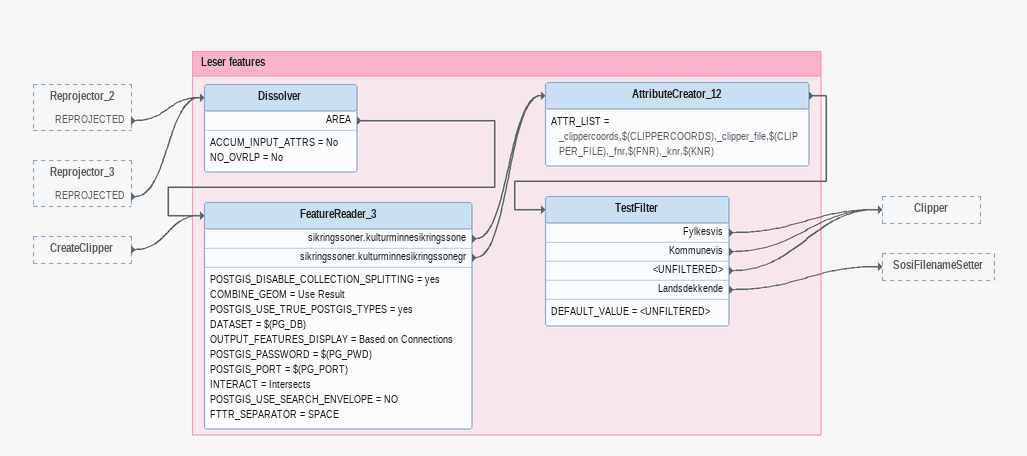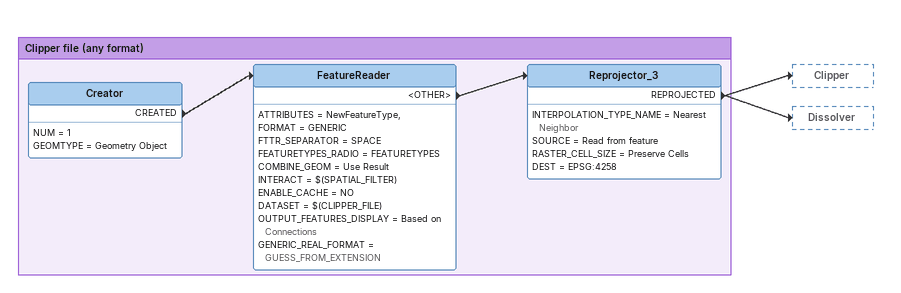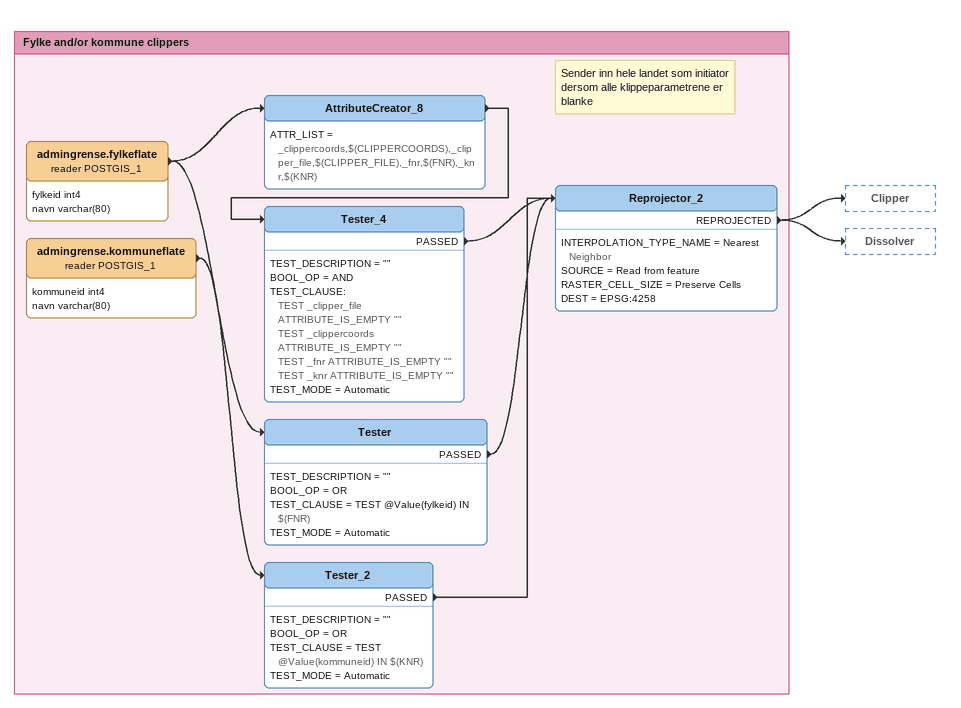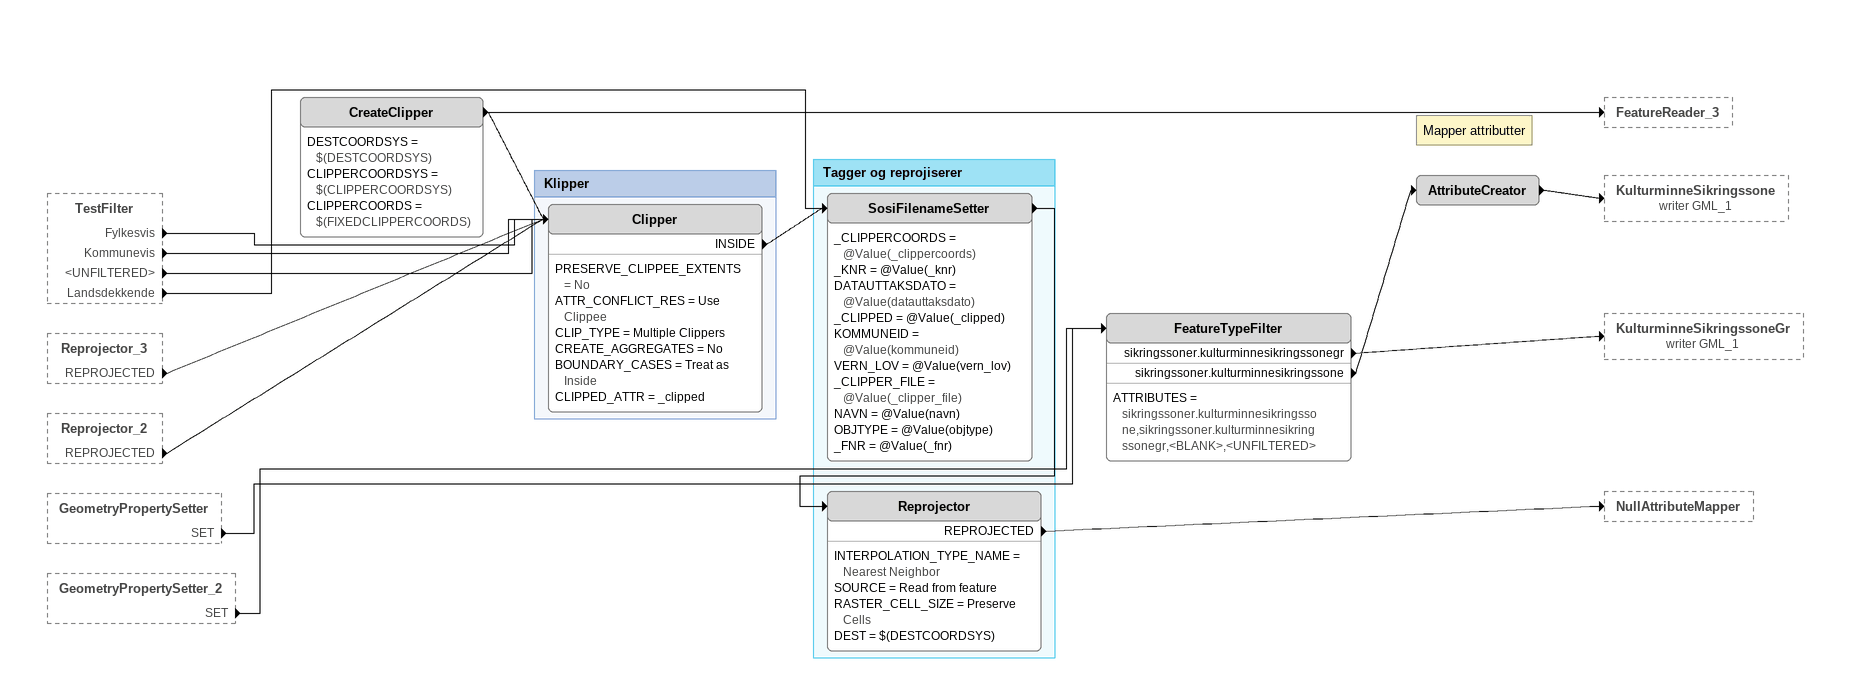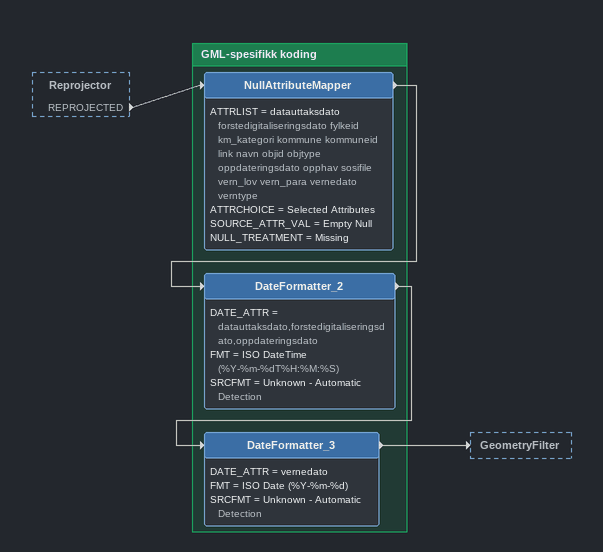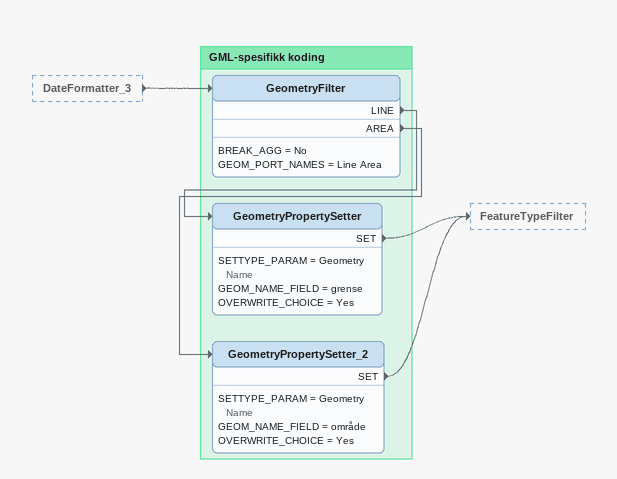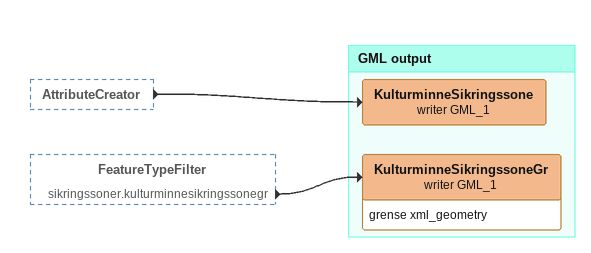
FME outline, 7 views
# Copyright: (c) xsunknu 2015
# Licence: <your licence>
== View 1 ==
Reprojector_2 [outside]
    REPROJECTED -> Dissolver
Reprojector_3 [outside]
    REPROJECTED -> Dissolver
CreateClipper [outside]
    -> FeatureReader_3

Bookmark: Leser features
Dissolver
    ACCUM_INPUT_ATTRS = No
    NO_OVRLP = No
    AREA -> FeatureReader_3
FeatureReader_3
    POSTGIS_DISABLE_COLLECTION_SPLITTING = yes
    COMBINE_GEOM = Use Result
    POSTGIS_USE_TRUE_POSTGIS_TYPES = yes
    DATASET = $(PG_DB)
    OUTPUT_FEATURES_DISPLAY = Based on Connections
    POSTGIS_PASSWORD = $(PG_PWD)
    POSTGIS_PORT = $(PG_PORT)
    INTERACT = Intersects
    POSTGIS_USE_SEARCH_ENVELOPE = NO
    FTTR_SEPARATOR = SPACE
    sikringssoner.kulturminnesikringssone -> AttributeCreator_12
    sikringssoner.kulturminnesikringssonegr -> AttributeCreator_12
AttributeCreator_12
    ATTR_LIST = _clippercoords,$(CLIPPERCOORDS),_clipper_file,$(CLIPPER_FILE),_fnr,$(FNR),_knr,$(KNR)
    -> TestFilter
TestFilter
    DEFAULT_VALUE = <UNFILTERED>
    Fylkesvis -> Clipper
    Kommunevis -> Clipper
    <UNFILTERED> -> Clipper
    Landsdekkende -> SosiFilenameSetter

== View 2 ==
Bookmark: Clipper file (any format)
Creator
    NUM = 1
    GEOMTYPE = Geometry Object
    CREATED -> FeatureReader
FeatureReader
    ATTRIBUTES = NewFeatureType,
    FORMAT = GENERIC
    FTTR_SEPARATOR = SPACE
    FEATURETYPES_RADIO = FEATURETYPES
    COMBINE_GEOM = Use Result
    INTERACT = $(SPATIAL_FILTER)
    ENABLE_CACHE = NO
    DATASET = $(CLIPPER_FILE)
    OUTPUT_FEATURES_DISPLAY = Based on Connections
    GENERIC_REAL_FORMAT = GUESS_FROM_EXTENSION
    <OTHER> -> Reprojector_3
Reprojector_3
    INTERPOLATION_TYPE_NAME = Nearest Neighbor
    SOURCE = Read from feature
    RASTER_CELL_SIZE = Preserve Cells
    DEST = EPSG:4258
    REPROJECTED -> Clipper
    REPROJECTED -> Dissolver

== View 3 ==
Bookmark: Fylke and/or kommune clippers
admingrense.fylkeflate (reader POSTGIS_1)
    attributes: fylkeid int4, navn varchar(80)
    -> Tester
    -> AttributeCreator_8
AttributeCreator_8
    ATTR_LIST = _clippercoords,$(CLIPPERCOORDS),_clipper_file,$(CLIPPER_FILE),_fnr,$(FNR),_knr,$(KNR)
    -> Tester_4
Tester_4
    TEST_DESCRIPTION = ""
    BOOL_OP = AND
    TEST_CLAUSE:
      TEST _clipper_file ATTRIBUTE_IS_EMPTY ""
      TEST _clippercoords ATTRIBUTE_IS_EMPTY ""
      TEST _fnr ATTRIBUTE_IS_EMPTY ""
      TEST _knr ATTRIBUTE_IS_EMPTY ""
    TEST_MODE = Automatic
    PASSED -> Reprojector_2
Tester
    TEST_DESCRIPTION = ""
    BOOL_OP = OR
    TEST_CLAUSE = TEST @Value(fylkeid) IN $(FNR)
    TEST_MODE = Automatic
    PASSED -> Reprojector_2
admingrense.kommuneflate (reader POSTGIS_1)
    attributes: kommuneid int4, navn varchar(80)
    -> Tester_2
Tester_2
    TEST_DESCRIPTION = ""
    BOOL_OP = OR
    TEST_CLAUSE = TEST @Value(kommuneid) IN $(KNR)
    TEST_MODE = Automatic
    PASSED -> Reprojector_2
Note: Sender inn hele landet som initiator / dersom alle klippeparametrene er / blanke
Reprojector_2
    INTERPOLATION_TYPE_NAME = Nearest Neighbor
    SOURCE = Read from feature
    RASTER_CELL_SIZE = Preserve Cells
    DEST = EPSG:4258
    REPROJECTED -> Clipper
    REPROJECTED -> Dissolver

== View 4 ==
TestFilter [outside]
    Fylkesvis -> Clipper
    Kommunevis -> Clipper
    <UNFILTERED> -> Clipper
    Landsdekkende -> SosiFilenameSetter
Reprojector_3 [outside]
    REPROJECTED -> Clipper
Reprojector_2 [outside]
    REPROJECTED -> Clipper
GeometryPropertySetter [outside]
    SET -> FeatureTypeFilter
GeometryPropertySetter_2 [outside]
    SET -> FeatureTypeFilter
CreateClipper
    DESTCOORDSYS = $(DESTCOORDSYS)
    CLIPPERCOORDSYS = $(CLIPPERCOORDSYS)
    CLIPPERCOORDS = $(FIXEDCLIPPERCOORDS)
    -> Clipper
    -> FeatureReader_3
FeatureTypeFilter
    ATTRIBUTES = sikringssoner.kulturminnesikringssone,sikringssoner.kulturminnesikringssonegr,<BLANK>,<UNFILTERED>
    sikringssoner.kulturminnesikringssonegr -> KulturminneSikringssoneGr (writer GML_1)
    sikringssoner.kulturminnesikringssone -> AttributeCreator
Note: Mapper attributter
AttributeCreator
    -> KulturminneSikringssone (writer GML_1)

Bookmark: Klipper
Clipper
    PRESERVE_CLIPPEE_EXTENTS = No
    ATTR_CONFLICT_RES = Use Clippee
    CLIP_TYPE = Multiple Clippers
    CREATE_AGGREGATES = No
    BOUNDARY_CASES = Treat as Inside
    CLIPPED_ATTR = _clipped
    INSIDE -> SosiFilenameSetter

Bookmark: Tagger og reprojiserer
SosiFilenameSetter
    _CLIPPERCOORDS = @Value(_clippercoords)
    _KNR = @Value(_knr)
    DATAUTTAKSDATO = @Value(datauttaksdato)
    _CLIPPED = @Value(_clipped)
    KOMMUNEID = @Value(kommuneid)
    VERN_LOV = @Value(vern_lov)
    _CLIPPER_FILE = @Value(_clipper_file)
    NAVN = @Value(navn)
    OBJTYPE = @Value(objtype)
    _FNR = @Value(_fnr)
    -> Reprojector
Reprojector
    INTERPOLATION_TYPE_NAME = Nearest Neighbor
    SOURCE = Read from feature
    RASTER_CELL_SIZE = Preserve Cells
    DEST = $(DESTCOORDSYS)
    REPROJECTED -> NullAttributeMapper

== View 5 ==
Reprojector [outside]
    REPROJECTED -> NullAttributeMapper

Bookmark: GML-spesifikk koding
NullAttributeMapper
    ATTRLIST = datauttaksdato forstedigitaliseringsdato fylkeid km_kategori kommune kommuneid link navn objid objtype oppdateringsdato opphav sosifile vern_lov vern_para vernedato verntype
    ATTRCHOICE = Selected Attributes
    SOURCE_ATTR_VAL = Empty Null
    NULL_TREATMENT = Missing
    -> DateFormatter_2
DateFormatter_2
    DATE_ATTR = datauttaksdato,forstedigitaliseringsdato,oppdateringsdato
    FMT = ISO DateTime (%Y-%m-%dT%H:%M:%S)
    SRCFMT = Unknown - Automatic Detection
    -> DateFormatter_3
DateFormatter_3
    DATE_ATTR = vernedato
    FMT = ISO Date (%Y-%m-%d)
    SRCFMT = Unknown - Automatic Detection
    -> GeometryFilter

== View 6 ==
DateFormatter_3 [outside]
    -> GeometryFilter

Bookmark: GML-spesifikk koding
GeometryFilter
    BREAK_AGG = No
    GEOM_PORT_NAMES = Line Area
    LINE -> GeometryPropertySetter
    AREA -> GeometryPropertySetter_2
GeometryPropertySetter
    SETTYPE_PARAM = Geometry Name
    GEOM_NAME_FIELD = grense
    OVERWRITE_CHOICE = Yes
    SET -> FeatureTypeFilter
GeometryPropertySetter_2
    SETTYPE_PARAM = Geometry Name
    GEOM_NAME_FIELD = område
    OVERWRITE_CHOICE = Yes
    SET -> FeatureTypeFilter

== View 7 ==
AttributeCreator [outside]
    -> KulturminneSikringssone (writer GML_1)
FeatureTypeFilter [outside]
    sikringssoner.kulturminnesikringssonegr -> KulturminneSikringssoneGr (writer GML_1)

Bookmark: GML output
KulturminneSikringssone (writer GML_1)
KulturminneSikringssoneGr (writer GML_1)
    attributes: grense xml_geometry
